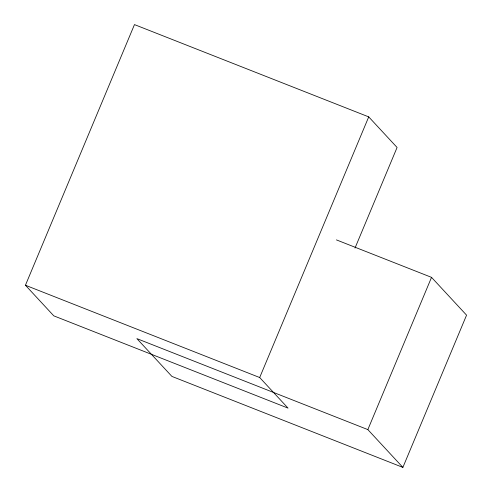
<?xml version="1.0" encoding="UTF-8"?>
<svg xmlns="http://www.w3.org/2000/svg" width="492" height="492" viewBox="0 0 492 492"><rect width="100%" height="100%" fill="white"/><g stroke="black" fill="none" stroke-linecap="round" stroke-linejoin="round"><path stroke-width="0.74" d="M25.436 285.249L259.69 377.536L288.048 408.126L53.788 315.846L25.436 285.249L134.47 24.6L368.723 116.881L397.081 147.477L355.009 248.054M259.69 377.536L368.723 116.881M431.533 277.359L466.564 315.157L402.88 467.4L367.85 429.608L431.533 277.359L336.43 239.893M367.85 429.608L136.881 338.619L171.911 376.411L402.88 467.4"/></g></svg>
